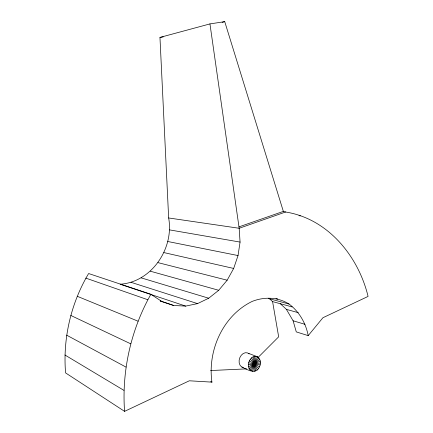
<?xml version="1.0" encoding="UTF-8"?>
<svg xmlns="http://www.w3.org/2000/svg" width="433" height="433" viewBox="0 0 433 433"><rect width="100%" height="100%" fill="white"/><g stroke="black" fill="none" stroke-linecap="round" stroke-linejoin="round"><path stroke-width="0.65" d="M254.128 371.433L254.718 356.31C260.141 355.78 261.651 362.957 259.475 366.827C256.027 375.227 247.378 369.593 241.858 367.054M308.199 335.635C305.86 323.142 299.246 311.69 289.028 304.02C277.932 297.016 264.265 296.643 252.228 301.384C222.887 315.533 207.407 350.584 211.937 382.133L189.324 380.786L124.569 411.35L65.583 372.91C62.742 338.465 70.958 303.208 88.624 273.532L150.89 294.283L162.153 301.698L173.687 305.487L185.676 306.099L197.54 303.609L208.717 298.223L218.725 290.283L227.157 280.194L233.674 268.449L238.031 255.557L240.061 242.079L239.173 228.272L209.951 23.912L224.732 21.65L283.355 211.396L286.045 212.083C328.225 218.946 358.448 256.493 368.077 296.416L322.937 317.725L308.199 335.635L296.275 331.889L293.098 320.783L286.397 309.362L280.297 303.706M124.569 411.35C121.646 370.881 130.993 329.616 150.89 294.283M248.342 353.285L257.689 356.873L251.135 370.913C245.868 367.135 248.629 357.582 254.718 356.31M120.174 284.232C151.853 282.062 174.212 248.217 168.654 217.967L159.961 37.417L209.951 23.912M252.569 371.433L256.266 356.337M249.922 369.912L258.885 357.885M258.155 357.382L278.668 336.814L272.584 301.606L269.532 298.786L268.303 298.24M249.013 368.499L259.773 359.303M248.477 366.762L260.298 361.025M285.683 211.981L239.173 228.272L168.654 217.967M238.994 226.87L283.355 211.396M222.118 22.348L224.732 21.65M159.961 37.417L163.263 36.897M248.342 364.824L260.428 362.941M210.552 370.545L246.707 368.862M299.019 215.71L300.361 215.856M169.563 229.885L240.061 242.079M248.629 362.827L260.146 364.916M167.777 241.5L238.031 255.557M163.853 252.569L233.674 268.449M157.931 262.615L227.157 280.194M275.87 298.472L277.802 298.981M269.532 298.786L289.028 304.02M272.584 301.606L292.123 306.921M150.256 271.182L218.725 290.283M286.397 309.362L298.267 312.68M293.098 320.783L305.011 324.312M141.136 277.856L208.717 298.223M130.955 282.3L197.54 303.609M120.807 284.443L185.676 306.099M160.291 300.913L173.687 305.487M160.237 301.043L162.153 301.698M85.777 278.1L147.696 299.696M77.215 296.275L138.046 321.194M210.73 381.565L211.937 382.133M70.779 315.44L130.744 343.834M66.65 335.169L126.003 367.087M249.305 360.9L259.475 366.827M64.923 354.995L123.946 390.387M250.339 359.179L258.463 368.537M251.643 357.782L257.175 369.934M253.137 356.803L255.697 370.924M243.281 367.568A7.648 5.781 -71.5 0 1 239.893 357.528A7.648 5.781 -71.5 0 1 249.164 353.902"/></g></svg>
